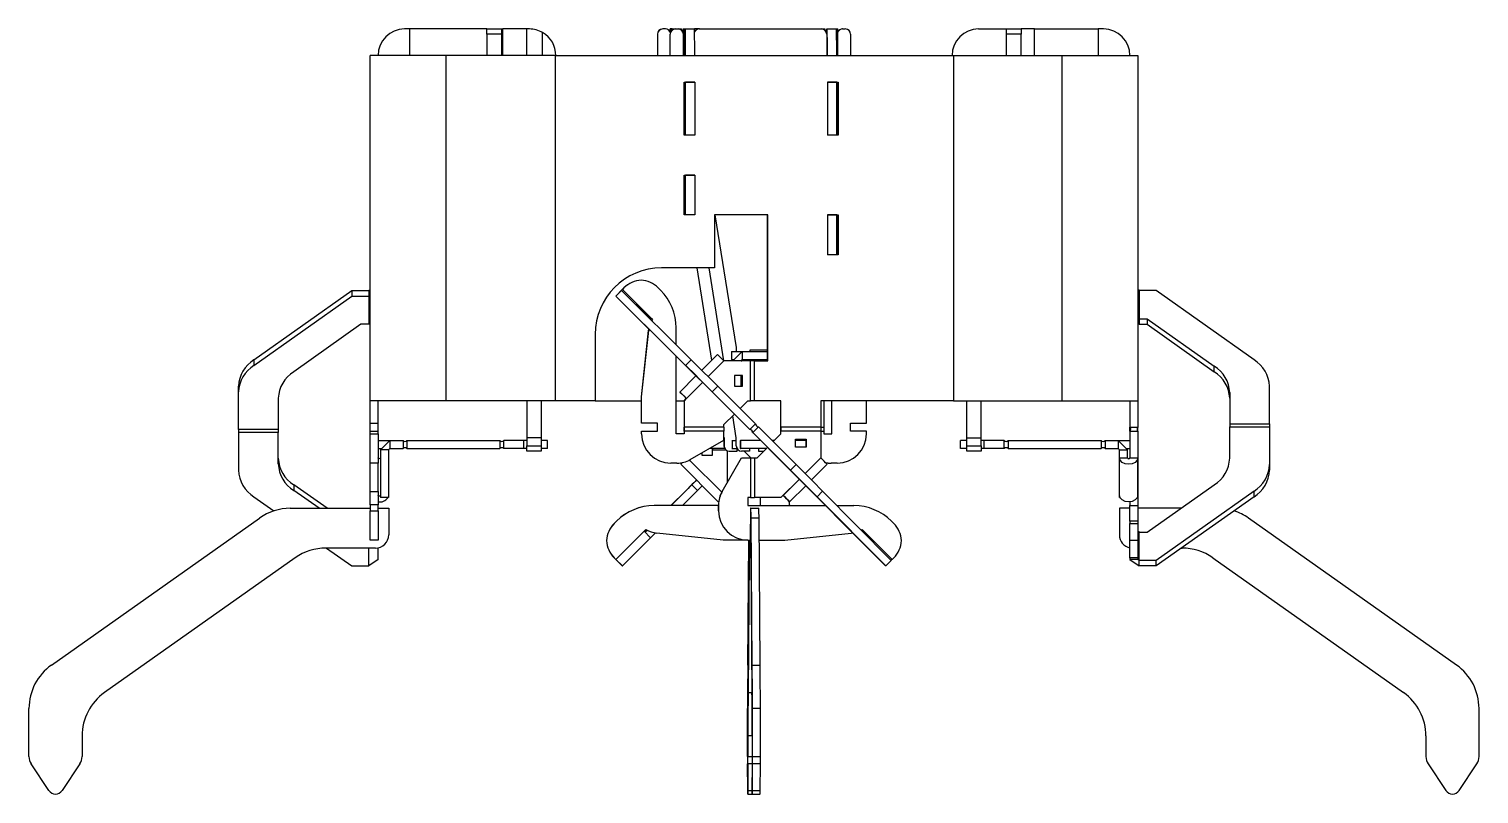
# Model space of a CAD drawing. Header units: millimetres. Extents: x 0 to 271, y 0 to 285.
# Drawn here: x 216.8 to 271.5, y 133.2 to 162 of the extents above; entities that cross this region are included whole.
import ezdxf

# ---------------------------------------------------------------- set-up
doc = ezdxf.new("R2010")
doc.units = ezdxf.units.MM

msp = doc.modelspace()

# ---------------------------------------------------------------- linework, layer by layer
at = {"color": 7, "linetype": 'Continuous', "lineweight": 25}
for p, q in [((231.174, 161.995), (230.974, 161.995)), ((234.074, 161.995), (231.174, 161.995)), ((231.174, 160.995), (231.174, 161.995)), ((234.074, 161.995), (234.624, 161.995)), ((234.074, 161.795), (234.074, 161.995)), ((234.624, 161.795), (234.074, 161.795)), ((234.074, 161.795), (234.074, 160.995)), ((234.624, 161.995), (234.674, 161.995)), ((234.624, 161.995), (234.624, 161.795)), ((234.624, 161.795), (234.624, 160.995)), ((234.674, 160.995), (234.674, 161.995)), ((235.574, 161.995), (234.674, 161.995)), ((235.574, 160.995), (235.574, 161.995)), ((235.674, 161.995), (235.574, 161.995)), ((236.174, 160.995), (236.174, 161.861)), ((240.497, 161.795), (240.497, 160.995)), ((240.5, 161.795), (240.497, 161.795)), ((240.5, 161.795), (240.5, 160.995)), ((240.697, 161.995), (240.7, 161.995)), ((240.8, 161.995), (240.7, 161.995)), ((240.978, 161.795), (240.975, 161.795)), ((240.975, 160.995), (240.975, 161.795)), ((240.978, 160.995), (240.978, 161.795)), ((240.979, 161.884), (240.979, 161.995)), ((240.996, 161.995), (240.979, 161.995)), ((240.996, 161.995), (240.996, 161.884)), ((240.996, 161.995), (241, 161.995)), ((241, 161.89), (241, 161.995)), ((241.005, 161.995), (241, 161.995)), ((241.005, 161.995), (241.005, 161.899)), ((241.055, 161.995), (241.005, 161.995)), ((241.055, 161.995), (241.175, 161.995)), ((241.055, 161.995), (241.055, 161.954)), ((241.055, 161.995), (241.055, 161.995)), ((241.175, 161.995), (241.178, 161.995)), ((241.178, 161.995), (241.278, 161.995)), ((241.278, 161.995), (241.405, 161.995)), ((241.47, 161.995), (241.476, 161.995)), ((241.476, 161.995), (241.476, 161.826)), ((241.476, 161.995), (241.481, 161.995)), ((241.478, 161.795), (241.478, 160.995)), ((241.481, 160.995), (241.481, 161.995)), ((241.481, 161.995), (241.496, 161.995)), ((241.496, 161.995), (241.546, 161.995)), ((241.496, 161.995), (241.496, 160.995)), ((241.546, 161.995), (241.546, 160.995)), ((241.546, 161.995), (241.896, 161.995)), ((242.075, 161.995), (241.896, 161.995)), ((242.075, 161.995), (242.078, 161.995)), ((242.078, 161.995), (246.678, 161.995)), ((246.678, 161.995), (246.805, 161.995)), ((246.87, 161.995), (246.896, 161.995)), ((246.878, 161.795), (246.878, 160.995)), ((246.896, 161.995), (247.246, 161.995)), ((247.246, 161.995), (247.296, 161.995)), ((247.296, 160.995), (247.296, 161.995)), ((247.475, 161.995), (247.478, 161.995)), ((247.478, 161.995), (247.578, 161.995)), ((247.778, 161.795), (247.778, 160.995)), ((252.601, 161.995), (253.651, 161.995)), ((253.651, 161.995), (254.201, 161.995)), ((253.651, 161.795), (253.651, 161.995)), ((254.201, 161.795), (253.651, 161.795)), ((253.651, 160.995), (253.651, 161.795)), ((254.701, 161.995), (254.201, 161.995)), ((254.201, 161.995), (254.201, 161.795)), ((254.201, 160.995), (254.201, 161.795)), ((254.701, 160.995), (254.701, 161.995)), ((254.701, 161.995), (257.101, 161.995)), ((257.101, 161.995), (257.101, 160.995)), ((257.301, 161.995), (257.101, 161.995)), ((229.674, 147.995), (229.674, 160.995)), ((232.542, 160.995), (229.674, 160.995)), ((232.542, 147.995), (232.542, 160.995)), ((236.654, 160.995), (232.542, 160.995)), ((236.654, 147.995), (236.654, 160.995)), ((236.654, 160.995), (251.654, 160.995)), ((251.654, 160.995), (251.654, 147.995)), ((251.654, 160.995), (255.733, 160.995)), ((255.733, 160.995), (255.733, 147.995)), ((255.733, 160.995), (258.601, 160.995)), ((258.601, 160.995), (258.601, 147.995)), ((241.504, 159.995), (241.904, 159.995)), ((241.504, 157.995), (241.504, 159.995)), ((241.546, 159.995), (241.546, 157.995)), ((241.554, 157.995), (241.554, 159.995)), ((241.904, 159.995), (241.554, 159.995)), ((241.904, 159.995), (241.904, 157.995)), ((246.904, 159.995), (246.904, 157.995)), ((247.254, 159.995), (246.904, 159.995)), ((246.904, 159.995), (247.304, 159.995)), ((247.254, 157.995), (247.254, 159.995)), ((247.296, 157.995), (247.296, 159.995)), ((247.302, 159.995), (247.302, 157.995)), ((247.304, 159.995), (247.304, 157.995)), ((247.302, 158.503), (247.296, 158.494)), ((241.904, 157.995), (241.504, 157.995)), ((241.904, 157.995), (241.554, 157.995)), ((247.254, 157.995), (246.904, 157.995)), ((247.304, 157.995), (246.904, 157.995)), ((241.504, 156.495), (241.904, 156.495)), ((241.504, 154.995), (241.504, 156.495)), ((241.546, 156.495), (241.546, 154.995)), ((241.904, 156.495), (241.554, 156.495)), ((241.554, 154.995), (241.554, 156.495)), ((241.904, 156.495), (241.904, 154.995)), ((241.904, 154.995), (241.504, 154.995)), ((241.904, 154.995), (241.554, 154.995)), ((244.654, 154.995), (242.654, 154.995)), ((242.654, 154.995), (242.654, 152.995)), ((243.475, 149.995), (242.675, 154.995)), ((243.478, 149.995), (242.678, 154.995)), ((244.652, 149.495), (244.652, 154.995)), ((244.654, 149.495), (244.654, 154.995)), ((246.904, 154.995), (246.904, 153.495)), ((247.254, 154.995), (246.904, 154.995)), ((246.904, 154.995), (247.304, 154.995)), ((247.254, 153.495), (247.254, 154.995)), ((247.296, 153.495), (247.296, 154.995)), ((247.302, 154.995), (247.302, 153.495)), ((247.304, 154.995), (247.304, 153.495)), ((242.654, 152.995), (240.654, 152.995)), ((241.981, 152.995), (242.537, 149.518)), ((241.984, 152.995), (242.54, 149.521)), ((243.003, 149.496), (242.443, 152.995)), ((243.006, 149.495), (242.446, 152.995)), ((247.254, 153.495), (246.904, 153.495)), ((247.304, 153.495), (246.904, 153.495)), ((239.886, 152.534), (239.884, 152.534)), ((225.299, 149.54), (228.986, 152.147)), ((225.299, 149.327), (228.986, 151.935)), ((228.986, 152.147), (228.986, 151.935)), ((228.986, 152.147), (229.624, 152.147)), ((228.986, 151.935), (229.624, 151.935)), ((229.624, 152.147), (229.674, 152.182)), ((229.624, 152.147), (229.624, 151.935)), ((229.674, 151.97), (229.624, 151.935)), ((229.624, 151.935), (229.624, 150.874)), ((239.177, 152.182), (238.931, 151.935)), ((238.931, 151.935), (239.144, 152.147)), ((238.931, 151.935), (239.992, 150.874)), ((238.935, 151.935), (238.931, 151.935)), ((238.935, 151.935), (239.147, 152.147)), ((241.563, 149.327), (238.935, 151.935)), ((239.144, 152.147), (239.179, 152.182)), ((239.147, 152.147), (239.144, 152.147)), ((241.775, 149.54), (239.147, 152.147)), ((239.238, 152.243), (239.177, 152.182)), ((239.179, 152.182), (239.177, 152.182)), ((239.239, 152.243), (239.179, 152.182)), ((239.179, 152.182), (240.239, 151.121)), ((240.31, 151.051), (239.179, 152.182)), ((239.239, 152.243), (239.238, 152.243)), ((240.618, 152.157), (240.532, 152.243)), ((258.651, 152.147), (258.601, 152.182)), ((258.651, 152.147), (258.651, 151.086)), ((259.289, 152.147), (258.651, 152.147)), ((262.976, 149.54), (259.289, 152.147)), ((229.324, 150.874), (226.799, 149.088)), ((229.624, 150.874), (229.324, 150.874)), ((229.674, 150.909), (229.624, 150.874)), ((239.992, 150.874), (239.994, 150.874)), ((239.994, 150.874), (241.794, 149.088)), ((240.21, 151.092), (240.239, 151.121)), ((240.308, 151.051), (240.238, 151.121)), ((240.288, 151.015), (240.308, 151.051)), ((240.31, 151.051), (240.289, 151.014)), ((240.31, 151.051), (240.308, 151.051)), ((258.651, 151.086), (258.601, 151.121)), ((258.601, 150.909), (258.651, 150.874)), ((258.651, 151.086), (258.951, 151.086)), ((258.651, 151.086), (258.651, 150.874)), ((258.651, 150.874), (258.951, 150.874)), ((258.951, 151.086), (261.476, 149.3)), ((258.951, 151.086), (258.951, 150.874)), ((258.951, 150.874), (261.476, 149.088)), ((238.154, 150.495), (238.154, 147.995)), ((239.902, 148.145), (240.169, 150.639)), ((239.904, 148.145), (240.171, 150.639)), ((240.169, 150.639), (240.177, 150.692)), ((240.171, 150.639), (240.169, 150.639)), ((240.178, 150.691), (240.171, 150.639)), ((241.204, 150.106), (241.204, 150.743)), ((242.758, 149.738), (242.168, 149.149)), ((243.29, 149.845), (243.29, 149.545)), ((243.29, 149.845), (243.293, 149.845)), ((243.293, 149.845), (243.293, 149.545)), ((243.293, 149.845), (243.693, 149.845)), ((243.693, 149.845), (243.343, 149.495)), ((243.696, 149.845), (243.346, 149.495)), ((243.475, 149.995), (243.478, 149.995)), ((243.475, 149.845), (243.475, 149.995)), ((243.478, 149.845), (243.478, 149.995)), ((243.693, 149.845), (243.696, 149.845)), ((243.696, 149.845), (243.696, 149.545)), ((243.696, 149.845), (244.652, 149.845)), ((244.652, 149.895), (243.978, 149.895)), ((243.978, 149.895), (243.978, 149.845)), ((225.299, 149.54), (225.299, 149.327)), ((241.204, 146.745), (241.204, 149.673)), ((241.563, 149.327), (241.775, 149.54)), ((242.414, 148.904), (243.004, 149.495)), ((244.004, 149.495), (243.004, 149.495)), ((243.29, 149.545), (243.293, 149.545)), ((243.293, 149.545), (243.393, 149.545)), ((243.387, 149.545), (243.337, 149.495)), ((243.39, 149.545), (243.34, 149.495)), ((243.646, 149.495), (243.696, 149.545)), ((243.648, 149.497), (243.678, 149.495)), ((243.675, 149.495), (243.648, 149.496)), ((243.696, 149.545), (244.652, 149.545)), ((243.978, 149.545), (243.978, 149.495)), ((244.004, 147.995), (244.004, 149.495)), ((244.154, 149.495), (244.004, 149.495)), ((244.154, 147.995), (244.154, 149.495)), ((244.154, 149.495), (244.654, 149.495)), ((261.476, 149.088), (261.476, 149.3)), ((241.951, 148.932), (241.344, 148.324)), ((242.197, 148.687), (241.504, 147.995)), ((241.59, 148.08), (242.197, 148.687)), ((243.704, 148.945), (243.404, 148.945)), ((243.404, 148.945), (243.404, 148.545)), ((243.652, 148.545), (243.652, 148.945)), ((243.702, 148.545), (243.702, 148.945)), ((243.704, 148.545), (243.704, 148.945)), ((224.713, 148.327), (224.713, 148.54)), ((224.713, 146.911), (224.713, 148.327)), ((226.213, 148.088), (226.213, 146.911)), ((239.902, 147.145), (239.902, 148.145)), ((239.904, 148.145), (239.902, 148.145)), ((239.904, 147.145), (239.904, 148.145)), ((241.5, 147.995), (241.586, 148.08)), ((241.502, 147.995), (241.588, 148.081)), ((241.588, 148.08), (241.502, 147.995)), ((241.586, 148.08), (241.587, 148.08)), ((241.587, 148.08), (241.588, 148.081)), ((241.588, 148.08), (241.59, 148.08)), ((242.779, 148.54), (242.566, 148.327)), ((243.983, 146.911), (242.566, 148.327)), ((244.195, 147.123), (242.779, 148.54)), ((242.797, 148.088), (243.975, 146.911)), ((243.404, 148.545), (243.704, 148.545)), ((262.062, 148.3), (262.062, 147.123)), ((263.562, 147.123), (263.562, 148.54)), ((232.542, 147.995), (229.674, 147.995)), ((229.674, 147.145), (229.674, 147.995)), ((229.974, 147.145), (229.974, 147.995)), ((236.654, 147.995), (232.542, 147.995)), ((235.574, 147.995), (235.574, 146.595)), ((236.124, 147.995), (236.124, 146.595)), ((238.154, 147.995), (236.654, 147.995)), ((238.154, 147.995), (239.902, 147.995)), ((241.204, 147.995), (241.5, 147.995)), ((241.5, 147.995), (241.502, 147.995)), ((241.502, 147.995), (241.502, 147.995)), ((241.504, 147.995), (241.502, 147.995)), ((241.502, 147.995), (241.502, 146.995)), ((241.504, 147.995), (241.504, 146.995)), ((243.614, 147.704), (243.904, 147.995)), ((243.904, 147.995), (244.004, 147.995)), ((244.154, 147.995), (244.004, 147.995)), ((245.154, 147.995), (244.154, 147.995)), ((245.152, 146.995), (245.152, 147.995)), ((245.154, 146.995), (245.154, 147.995)), ((251.654, 147.995), (246.654, 147.995)), ((246.654, 147.995), (246.654, 146.995)), ((246.773, 147.995), (246.773, 146.995)), ((247.071, 146.745), (247.071, 147.995)), ((247.073, 146.745), (247.073, 147.995)), ((248.373, 147.145), (248.373, 147.995)), ((251.654, 147.995), (255.733, 147.995)), ((252.151, 146.595), (252.151, 147.995)), ((252.701, 146.595), (252.701, 147.995)), ((255.733, 147.995), (258.601, 147.995)), ((258.301, 147.995), (258.301, 146.995)), ((258.601, 147.995), (258.601, 146.995)), ((229.674, 147.145), (229.974, 147.145)), ((229.674, 146.845), (229.674, 147.145)), ((229.974, 146.845), (229.974, 147.145)), ((239.902, 147.145), (239.904, 147.145)), ((240.504, 147.145), (239.904, 147.145)), ((240.502, 146.845), (240.502, 147.145)), ((240.504, 146.845), (240.504, 147.145)), ((241.504, 146.995), (241.502, 146.995)), ((243.004, 146.995), (241.504, 146.995)), ((243.004, 147.095), (243.397, 147.488)), ((243.004, 146.995), (243.004, 147.095)), ((243.467, 146.595), (243.334, 147.425)), ((243.47, 146.595), (243.337, 147.427)), ((243.983, 146.911), (244.195, 147.123)), ((244.302, 147.017), (244.089, 146.804)), ((244.302, 147.008), (244.09, 146.796)), ((244.31, 147.008), (244.098, 146.796)), ((244.302, 147.008), (244.31, 147.008)), ((244.31, 147.008), (245.727, 145.591)), ((245.154, 146.995), (245.152, 146.995)), ((246.654, 146.995), (245.154, 146.995)), ((246.654, 146.995), (246.773, 146.995)), ((247.773, 147.145), (248.373, 147.145)), ((247.773, 146.845), (247.773, 147.145)), ((258.301, 146.995), (258.601, 146.995)), ((258.301, 146.845), (258.301, 146.995)), ((258.601, 146.845), (258.601, 146.995)), ((262.062, 147.123), (263.562, 147.123)), ((262.062, 147.123), (262.062, 147.017)), ((262.062, 147.017), (263.562, 147.017)), ((262.062, 147.008), (262.062, 147.017)), ((262.062, 145.83), (262.062, 147.008)), ((262.062, 147.008), (263.562, 147.008)), ((263.562, 147.123), (263.562, 147.017)), ((263.562, 147.008), (263.562, 147.017)), ((263.562, 147.008), (263.562, 145.591)), ((226.213, 146.911), (224.713, 146.911)), ((224.713, 146.911), (224.713, 146.804)), ((224.713, 146.796), (224.713, 146.804)), ((226.213, 146.804), (224.713, 146.804)), ((226.213, 146.796), (224.713, 146.796)), ((224.713, 146.796), (224.713, 145.379)), ((226.213, 146.911), (226.213, 146.804)), ((226.213, 146.796), (226.213, 146.804)), ((226.213, 145.618), (226.213, 146.796)), ((229.674, 146.845), (229.974, 146.845)), ((229.674, 146.745), (229.674, 146.845)), ((229.674, 146.745), (229.974, 146.745)), ((229.674, 145.645), (229.674, 146.745)), ((229.974, 146.745), (229.974, 146.845)), ((229.974, 146.745), (229.974, 145.645)), ((229.974, 146.495), (230.414, 146.495)), ((230.414, 146.495), (230.064, 146.145)), ((230.414, 146.495), (230.414, 146.195)), ((230.414, 146.495), (230.914, 146.495)), ((230.914, 146.495), (230.914, 146.195)), ((231.064, 146.495), (231.064, 146.195)), ((231.064, 146.495), (234.564, 146.495)), ((234.564, 146.495), (234.564, 146.195)), ((234.714, 146.195), (234.714, 146.495)), ((235.464, 146.495), (234.714, 146.495)), ((235.464, 146.195), (235.464, 146.495)), ((235.574, 146.495), (235.464, 146.495)), ((236.124, 146.595), (235.574, 146.595)), ((235.574, 146.595), (235.574, 146.295)), ((236.124, 146.595), (236.124, 146.295)), ((236.364, 146.495), (236.124, 146.495)), ((236.364, 146.195), (236.364, 146.495)), ((239.902, 146.745), (239.902, 146.845)), ((239.902, 146.845), (239.904, 146.845)), ((239.902, 146.745), (239.904, 146.745)), ((239.904, 146.745), (239.904, 146.845)), ((239.904, 146.845), (240.504, 146.845)), ((241.504, 146.745), (241.204, 146.745)), ((241.504, 146.845), (241.502, 146.845)), ((241.502, 146.845), (241.502, 146.745)), ((243.004, 146.845), (241.504, 146.845)), ((241.504, 146.845), (241.504, 146.745)), ((241.736, 145.779), (243.004, 146.511)), ((243.005, 146.495), (242.976, 146.495)), ((243.004, 146.511), (243.004, 146.845)), ((243.004, 146.622), (243.008, 146.595)), ((243.004, 146.602), (243.005, 146.595)), ((243.008, 146.595), (243.005, 146.595)), ((243.005, 146.595), (243.005, 146.295)), ((243.008, 146.595), (243.008, 146.295)), ((243.308, 146.495), (243.309, 146.495)), ((243.309, 146.495), (243.309, 146.195)), ((243.309, 146.495), (243.467, 146.495)), ((243.467, 146.595), (243.47, 146.595)), ((243.467, 146.295), (243.467, 146.595)), ((243.47, 146.295), (243.47, 146.595)), ((243.621, 146.495), (243.621, 146.195)), ((243.621, 146.495), (243.625, 146.495)), ((243.625, 146.495), (243.625, 146.195)), ((243.625, 146.495), (243.626, 146.495)), ((243.626, 146.195), (243.626, 146.495)), ((244.391, 146.495), (243.626, 146.495)), ((243.975, 146.911), (243.983, 146.911)), ((244.081, 146.804), (244.089, 146.804)), ((245.267, 145.618), (244.09, 146.796)), ((244.09, 146.796), (244.098, 146.796)), ((244.098, 146.796), (245.515, 145.379)), ((244.902, 146.495), (244.824, 146.495)), ((244.863, 146.455), (245.152, 146.745)), ((244.864, 146.454), (245.154, 146.745)), ((245.154, 146.845), (245.152, 146.845)), ((245.152, 146.745), (245.152, 146.845)), ((245.152, 146.745), (245.154, 146.745)), ((246.654, 146.845), (245.154, 146.845)), ((245.154, 146.745), (245.154, 146.845)), ((245.704, 146.545), (246.104, 146.545)), ((245.704, 146.245), (245.704, 146.545)), ((246.102, 146.495), (245.704, 146.495)), ((246.102, 146.545), (246.102, 146.495)), ((246.102, 146.245), (246.102, 146.495)), ((246.104, 146.545), (246.104, 146.245)), ((246.654, 146.845), (246.773, 146.845)), ((246.654, 146.845), (246.654, 145.845)), ((246.773, 146.845), (246.773, 146.745)), ((246.773, 146.745), (247.073, 146.745)), ((248.373, 146.845), (247.773, 146.845)), ((248.373, 146.745), (248.373, 146.845)), ((251.911, 146.195), (251.911, 146.495)), ((252.151, 146.495), (251.911, 146.495)), ((252.151, 146.595), (252.701, 146.595)), ((252.151, 146.295), (252.151, 146.595)), ((252.701, 146.295), (252.701, 146.595)), ((252.811, 146.495), (252.701, 146.495)), ((252.811, 146.195), (252.811, 146.495)), ((253.561, 146.495), (252.811, 146.495)), ((253.561, 146.195), (253.561, 146.495)), ((253.711, 146.495), (253.711, 146.195)), ((253.711, 146.495), (257.211, 146.495)), ((257.211, 146.495), (257.211, 146.195)), ((257.361, 146.495), (257.361, 146.195)), ((257.361, 146.495), (257.861, 146.495)), ((257.861, 146.495), (257.861, 146.195)), ((257.861, 146.495), (258.301, 146.495)), ((258.211, 146.145), (257.861, 146.495)), ((258.301, 146.845), (258.601, 146.845)), ((258.301, 146.845), (258.301, 145.845)), ((258.601, 146.845), (258.601, 145.845)), ((229.974, 146.195), (230.114, 146.195)), ((230.364, 146.145), (230.064, 146.145)), ((230.064, 146.145), (230.064, 144.345)), ((230.364, 146.145), (230.414, 146.195)), ((230.364, 146.145), (230.364, 144.345)), ((230.414, 146.195), (230.914, 146.195)), ((231.064, 146.195), (234.564, 146.195)), ((235.464, 146.195), (234.714, 146.195)), ((235.574, 146.195), (235.464, 146.195)), ((235.574, 146.295), (236.124, 146.295)), ((235.574, 146.095), (235.574, 146.295)), ((236.124, 146.095), (235.574, 146.095)), ((236.124, 146.295), (236.124, 146.095)), ((236.364, 146.195), (236.124, 146.195)), ((242.175, 146.032), (242.175, 145.945)), ((242.175, 145.945), (242.575, 145.945)), ((243.032, 146.195), (242.456, 146.195)), ((242.573, 146.145), (242.574, 146.195)), ((242.573, 145.945), (242.573, 146.145)), ((242.573, 146.145), (242.575, 146.145)), ((242.575, 146.195), (242.575, 146.145)), ((242.575, 145.945), (242.575, 146.145)), ((242.575, 146.145), (243.073, 146.145)), ((243.005, 146.295), (243.008, 146.295)), ((243.125, 146.111), (243.125, 144.904)), ((243.208, 146.095), (243.205, 146.095)), ((243.208, 146.095), (243.508, 146.095)), ((243.308, 146.195), (243.309, 146.195)), ((243.309, 146.195), (243.494, 146.195)), ((243.467, 146.295), (243.47, 146.295)), ((243.508, 146.095), (243.508, 146.173)), ((243.621, 146.195), (243.625, 146.195)), ((243.625, 146.195), (243.626, 146.195)), ((244.602, 146.195), (243.626, 146.195)), ((243.67, 146.095), (243.667, 146.095)), ((243.97, 146.095), (243.67, 146.095)), ((244.023, 145.845), (243.773, 146.095)), ((243.97, 146.195), (243.97, 146.095)), ((244.252, 145.845), (244.646, 146.239)), ((244.254, 145.845), (244.647, 146.238)), ((244.305, 146.195), (244.305, 146.095)), ((244.308, 146.095), (244.305, 146.095)), ((244.308, 146.195), (244.308, 146.095)), ((244.308, 146.095), (244.502, 146.095)), ((246.104, 146.245), (245.704, 146.245)), ((252.151, 146.195), (251.911, 146.195)), ((252.151, 146.295), (252.701, 146.295)), ((252.151, 146.095), (252.151, 146.295)), ((252.701, 146.095), (252.151, 146.095)), ((252.701, 146.295), (252.701, 146.095)), ((252.811, 146.195), (252.701, 146.195)), ((253.561, 146.195), (252.811, 146.195)), ((253.711, 146.195), (257.211, 146.195)), ((257.361, 146.195), (257.861, 146.195)), ((257.861, 146.195), (257.911, 146.145)), ((257.911, 145.845), (257.911, 146.145)), ((257.911, 146.145), (258.211, 146.145)), ((258.161, 146.195), (258.301, 146.195)), ((258.211, 145.845), (258.211, 146.145)), ((229.974, 145.645), (229.674, 145.645)), ((229.674, 144.577), (229.674, 145.645)), ((229.974, 144.577), (229.974, 145.645)), ((241.004, 145.645), (241.002, 145.645)), ((241.236, 145.645), (241.004, 145.645)), ((241.379, 145.601), (242.793, 144.186)), ((242.921, 144.549), (241.707, 145.763)), ((242.936, 144.577), (243.668, 145.845)), ((242.938, 144.577), (243.67, 145.845)), ((243.668, 145.845), (243.67, 145.845)), ((243.67, 145.845), (244.004, 145.845)), ((244.004, 145.845), (244.004, 144.345)), ((244.004, 145.845), (244.154, 145.845)), ((244.154, 145.845), (244.154, 144.345)), ((244.154, 145.845), (244.254, 145.845)), ((245.515, 145.379), (245.727, 145.591)), ((246.063, 145.254), (246.654, 145.845)), ((246.306, 145.011), (246.896, 145.601)), ((247.041, 145.645), (247.039, 145.645)), ((247.273, 145.645), (247.041, 145.645)), ((257.911, 144.43), (257.911, 145.845)), ((257.911, 145.845), (258.211, 145.845)), ((257.911, 144.345), (257.911, 145.845)), ((258.301, 145.845), (258.601, 145.845)), ((258.601, 144.43), (258.601, 145.845)), ((258.601, 145.845), (258.601, 144.345)), ((263.562, 145.591), (263.562, 145.379)), ((226.799, 144.83), (226.799, 144.618)), ((228.051, 143.945), (226.799, 144.83)), ((241.02, 144.045), (241.799, 144.83)), ((242.011, 144.618), (241.799, 144.83)), ((245.847, 145.038), (245.154, 144.345)), ((245.24, 144.43), (245.847, 145.038)), ((245.481, 144.186), (246.089, 144.794)), ((258.951, 143.045), (261.476, 144.83)), ((225.299, 144.379), (226.05, 143.847)), ((227.751, 143.945), (226.799, 144.618)), ((229.674, 144.577), (229.974, 144.577)), ((229.674, 144.077), (229.674, 144.577)), ((229.974, 144.577), (229.974, 144.077)), ((230.364, 144.345), (230.064, 144.345)), ((241.551, 144.591), (241.009, 144.045)), ((241.442, 144.045), (242.011, 144.618)), ((242.936, 144.577), (242.938, 144.577)), ((244.004, 144.345), (243.904, 144.345)), ((243.904, 144.345), (243.904, 144.045)), ((244.004, 144.345), (244.154, 144.345)), ((245.154, 144.345), (244.154, 144.345)), ((244.371, 144.345), (244.371, 144.045)), ((244.373, 144.345), (244.373, 144.045)), ((248.035, 142.832), (246.264, 144.618)), ((246.724, 144.591), (246.512, 144.379)), ((246.512, 144.379), (249.098, 141.772)), ((246.724, 144.591), (249.31, 141.984)), ((257.911, 144.345), (257.933, 144.345)), ((258.601, 144.345), (258.579, 144.345)), ((258.601, 144.345), (258.601, 144.045)), ((262.976, 144.591), (259.289, 141.984)), ((262.976, 144.379), (259.289, 141.772)), ((262.976, 144.379), (262.976, 144.591)), ((226.666, 143.945), (229.674, 143.945)), ((229.974, 144.077), (229.674, 144.077)), ((229.674, 144.077), (229.674, 143.845)), ((229.674, 143.845), (229.974, 143.845)), ((229.674, 142.745), (229.674, 143.845)), ((229.974, 143.845), (229.974, 144.077)), ((229.974, 143.945), (230.374, 143.945)), ((229.974, 143.845), (229.974, 142.745)), ((230.374, 143.945), (230.374, 142.945)), ((240.373, 144.045), (240.375, 144.045)), ((242.802, 144.045), (240.375, 144.045)), ((242.802, 144.077), (242.802, 143.845)), ((242.804, 144.077), (242.802, 144.077)), ((242.802, 143.845), (242.804, 143.845)), ((242.804, 143.845), (242.804, 144.077)), ((243.904, 144.045), (246.833, 144.045)), ((244.004, 143.945), (244.004, 143.345)), ((244.021, 143.945), (244.004, 143.945)), ((244.021, 143.945), (244.321, 143.945)), ((245.473, 144.077), (245.473, 144.045)), ((247.266, 144.045), (247.902, 144.045)), ((257.901, 143.945), (257.901, 142.945)), ((258.301, 143.945), (257.901, 143.945)), ((258.301, 144.189), (258.301, 144.045)), ((258.301, 144.045), (258.601, 144.045)), ((258.301, 143.459), (258.301, 144.045)), ((258.601, 144.045), (258.601, 143.459)), ((260.224, 143.945), (258.601, 143.945)), ((217.671, 138.042), (225.512, 143.578)), ((238.959, 143.459), (238.873, 143.373)), ((238.873, 143.373), (238.875, 143.373)), ((238.961, 143.459), (238.875, 143.373)), ((240.067, 143.151), (238.935, 142.019)), ((238.961, 143.459), (238.959, 143.459)), ((240.102, 143.13), (240.024, 143.052)), ((240.029, 143.046), (240.108, 143.126)), ((244.004, 142.745), (244.004, 143.345)), ((244.072, 138.042), (244.028, 143.578)), ((244.328, 143.578), (244.028, 143.578)), ((244.372, 138.042), (244.328, 143.578)), ((248.173, 143.13), (248.21, 143.151)), ((248.209, 143.15), (248.279, 143.08)), ((248.21, 143.151), (249.341, 142.019)), ((249.316, 143.459), (249.402, 143.373)), ((258.601, 143.459), (258.301, 143.459)), ((258.301, 143.459), (258.301, 143.373)), ((258.301, 143.373), (258.601, 143.373)), ((258.301, 142.726), (258.301, 143.373)), ((258.601, 143.459), (258.601, 143.373)), ((258.601, 143.373), (258.601, 142.726)), ((270.604, 138.042), (262.763, 143.578)), ((229.974, 142.745), (229.674, 142.745)), ((238.584, 142.726), (238.582, 142.726)), ((238.935, 142.019), (239.996, 143.08)), ((239.181, 141.772), (240.242, 142.832)), ((240.242, 142.832), (239.996, 143.08)), ((240.241, 142.833), (240.425, 143.019)), ((240.478, 143.012), (240.476, 143.012)), ((242.971, 142.745), (240.476, 143.012)), ((242.973, 142.745), (240.478, 143.012)), ((242.973, 142.745), (242.971, 142.745)), ((243.902, 142.745), (242.973, 142.745)), ((243.904, 142.745), (243.902, 142.745)), ((243.903, 138.042), (243.941, 142.745)), ((243.904, 142.745), (244.004, 142.745)), ((244.334, 142.745), (245.304, 142.745)), ((245.304, 142.745), (247.799, 143.012)), ((247.799, 143.012), (247.85, 143.019)), ((248.034, 142.833), (248.033, 142.832)), ((248.033, 142.832), (248.034, 142.833)), ((249.094, 141.772), (248.033, 142.832)), ((248.033, 142.832), (248.035, 142.832)), ((248.251, 143.052), (248.279, 143.08)), ((248.281, 143.08), (248.252, 143.051)), ((248.279, 143.08), (248.281, 143.08)), ((249.341, 142.019), (248.281, 143.08)), ((258.601, 142.726), (258.301, 142.726)), ((258.301, 142.08), (258.301, 142.726)), ((258.651, 143.045), (258.601, 143.08)), ((258.601, 142.726), (258.601, 142.08)), ((258.651, 141.984), (258.651, 143.045)), ((258.651, 143.045), (258.951, 143.045)), ((226.855, 142.078), (219.671, 137.006)), ((229.874, 142.445), (228.009, 142.445)), ((228.034, 142.445), (228.986, 141.772)), ((229.624, 141.772), (229.624, 142.445)), ((229.974, 142.019), (229.974, 142.455)), ((238.875, 142.08), (238.873, 142.08)), ((238.873, 142.08), (238.934, 142.019)), ((238.875, 142.08), (238.935, 142.019)), ((243.955, 142.078), (243.914, 137.006)), ((243.972, 142.445), (243.962, 142.445)), ((244.003, 142.445), (243.972, 142.445)), ((244.003, 142.445), (244.013, 142.445)), ((244.02, 142.078), (244.061, 137.006)), ((249.402, 142.08), (249.341, 142.019)), ((258.601, 142.08), (258.301, 142.08)), ((258.301, 142.08), (258.301, 142.019)), ((258.601, 142.08), (258.601, 142.019)), ((260.241, 142.445), (260.266, 142.445)), ((261.42, 142.078), (268.604, 137.006)), ((228.986, 141.772), (229.624, 141.772)), ((229.974, 142.019), (229.624, 141.772)), ((238.935, 142.019), (238.934, 142.019)), ((238.934, 142.019), (238.969, 141.984)), ((239.181, 141.772), (238.935, 142.019)), ((238.967, 141.986), (238.965, 141.984)), ((238.965, 141.984), (239.177, 141.772)), ((238.965, 141.984), (238.969, 141.984)), ((238.969, 141.984), (239.181, 141.772)), ((239.177, 141.772), (239.181, 141.772)), ((249.098, 141.772), (249.094, 141.772)), ((249.31, 141.984), (249.098, 141.772)), ((249.341, 142.019), (249.308, 141.986)), ((258.601, 142.019), (258.301, 142.019)), ((258.301, 142.019), (258.651, 141.772)), ((258.651, 141.984), (258.601, 142.019)), ((259.289, 141.984), (258.651, 141.984)), ((258.651, 141.772), (258.651, 141.984)), ((259.289, 141.772), (258.651, 141.772)), ((259.289, 141.772), (259.289, 141.984)), ((244.072, 138.042), (244.372, 138.042)), ((216.824, 134.596), (216.824, 136.408)), ((243.898, 134.596), (243.898, 136.408)), ((244.077, 134.596), (244.077, 136.408)), ((244.377, 136.408), (244.077, 136.408)), ((244.377, 134.596), (244.377, 136.408)), ((271.451, 134.596), (271.451, 136.408)), ((218.824, 135.372), (218.824, 134.596)), ((243.909, 135.372), (243.909, 134.596)), ((244.066, 135.372), (244.066, 134.596)), ((269.451, 135.372), (269.451, 134.596)), ((244.077, 134.596), (244.377, 134.596)), ((217.574, 133.319), (216.908, 134.319)), ((218.74, 134.319), (218.074, 133.319)), ((243.902, 133.319), (243.898, 134.319)), ((243.909, 134.319), (243.905, 133.319)), ((244.066, 134.319), (244.07, 133.319)), ((244.073, 133.319), (244.077, 134.319)), ((244.377, 134.319), (244.077, 134.319)), ((244.373, 133.319), (244.377, 134.319)), ((269.535, 134.319), (270.201, 133.319)), ((270.701, 133.319), (271.367, 134.319)), ((244.073, 133.319), (244.373, 133.319)), ((243.904, 133.185), (244.071, 133.185)), ((244.071, 133.185), (244.371, 133.185))]:
    msp.add_line(p, q, dxfattribs=at)
at = {"color": 8, "linetype": 'Continuous', "lineweight": 25}
for p, q in [((244.02, 142.078), (243.955, 142.078)), ((243.914, 137.006), (244.061, 137.006)), ((244.066, 135.372), (243.909, 135.372)), ((243.909, 134.596), (244.066, 134.596)), ((244.066, 134.319), (243.909, 134.319)), ((243.905, 133.319), (244.07, 133.319))]:
    msp.add_line(p, q, dxfattribs=at)
at = {"color": 7, "linetype": 'Continuous', "lineweight": 25, "flags": 128}
for points in [[(241.405, 161.995), (241.406, 161.975), (241.407, 161.948)], [(241.438, 161.916), (241.455, 161.936), (241.468, 161.948)], [(241.468, 161.945), (241.458, 161.936), (241.439, 161.914)], [(246.805, 161.995), (246.806, 161.975), (246.807, 161.948)], [(246.837, 161.916), (246.855, 161.936), (246.868, 161.948)], [(246.868, 161.945), (246.858, 161.936), (246.839, 161.914)], [(247.296, 158.499), (247.3, 158.506), (247.302, 158.508)], [(241.59, 148.08), (241.496, 148.174), (241.417, 148.253), (241.363, 148.306), (241.344, 148.324), (241.362, 148.306), (241.414, 148.253), (241.493, 148.174), (241.586, 148.08)], [(241.587, 148.08), (241.575, 148.093), (241.565, 148.103), (241.558, 148.11), (241.556, 148.112), (241.558, 148.11), (241.565, 148.103), (241.576, 148.093), (241.588, 148.08)], [(243.626, 146.495), (243.626, 146.481), (243.626, 146.472), (243.626, 146.466), (243.626, 146.464), (243.625, 146.466), (243.625, 146.472), (243.625, 146.481), (243.625, 146.495)], [(243.626, 146.195), (243.626, 146.208), (243.626, 146.218), (243.626, 146.224), (243.626, 146.226), (243.625, 146.224), (243.625, 146.218), (243.625, 146.208), (243.625, 146.195)], [(230.064, 145.845), (230.06, 145.832), (230.051, 145.822), (230.036, 145.815), (230.019, 145.813), (230.002, 145.815), (229.987, 145.822), (229.977, 145.832), (229.974, 145.845)], [(241.447, 145.667), (241.399, 145.619), (241.379, 145.601), (241.397, 145.619), (241.444, 145.666)], [(258.601, 145.845), (258.575, 145.751), (258.5, 145.672), (258.388, 145.619), (258.256, 145.601), (258.124, 145.619), (258.012, 145.672), (257.937, 145.751), (257.911, 145.845)], [(258.211, 145.845), (258.215, 145.832), (258.224, 145.822), (258.239, 145.815), (258.256, 145.813), (258.273, 145.815), (258.288, 145.822), (258.297, 145.832), (258.301, 145.845)], [(241.799, 144.83), (241.901, 144.933), (241.974, 145.006)], [(242.186, 144.794), (242.113, 144.721), (242.011, 144.618)], [(230.064, 144.43), (230.06, 144.418), (230.051, 144.408), (230.036, 144.401), (230.019, 144.399), (230.002, 144.401), (229.987, 144.408), (229.977, 144.418), (229.974, 144.43)], [(245.236, 144.43), (245.329, 144.337), (245.409, 144.258), (245.462, 144.205), (245.481, 144.186), (245.464, 144.205), (245.411, 144.258), (245.333, 144.337), (245.24, 144.43)], [(245.239, 144.43), (245.25, 144.418), (245.26, 144.408), (245.267, 144.401), (245.269, 144.399), (245.267, 144.401), (245.26, 144.408), (245.25, 144.418), (245.238, 144.429)], [(258.601, 144.43), (258.575, 144.337), (258.5, 144.258), (258.388, 144.205), (258.256, 144.186), (258.124, 144.205), (258.012, 144.258), (257.937, 144.337), (257.911, 144.43)], [(242.81, 144.202), (242.793, 144.186), (242.793, 144.186)], [(245.473, 144.077), (245.471, 144.142), (245.465, 144.202)], [(243.902, 133.319), (243.902, 133.263), (243.903, 133.221), (243.903, 133.194), (243.904, 133.185), (243.904, 133.194), (243.904, 133.221), (243.905, 133.263), (243.905, 133.319)], [(244.07, 133.319), (244.07, 133.263), (244.071, 133.221), (244.071, 133.194), (244.071, 133.185), (244.072, 133.194), (244.072, 133.221), (244.073, 133.263), (244.073, 133.319)]]:
    msp.add_lwpolyline(points, dxfattribs=at)
at = {"color": 7, "linetype": 'Continuous', "lineweight": 25}
for centre, radius, start, end in [((230.974, 160.995), 1, 90, 180), ((235.674, 160.995), 1, 60, 90), ((235.674, 160.995), 1, 0, 60), ((240.697, 161.795), 0.2, 90.0005, 180.0005), ((240.7, 161.795), 0.2, 90.0005, 180.0005), ((240.8, 161.795), 0.2, 20.0811, 89.9997), ((241.175, 161.795), 0.2, 90.0005, 180.0005), ((241.178, 161.795), 0.2, 90.0005, 180.0005), ((240.617, 161.957), 0.44, 359.7911, 4.8514), ((241.278, 161.795), 0.2, 359.9995, 89.9995), ((244.19, 161.87), 2.723, 177.3781, 180.1705), ((197.71, 161.245), 43.843, 359.6733, 0.9802), ((198.06, 161.245), 43.843, 359.6733, 0.9802), ((242.078, 161.795), 0.2, 90.0002, 153.7785), ((242.075, 161.795), 0.2, 90.0002, 151.8536), ((246.678, 161.795), 0.2, 359.9995, 89.9995), ((249.59, 161.87), 2.723, 177.3781, 180.1705), ((203.06, 161.245), 43.843, 359.6733, 0.9802), ((203.41, 161.245), 43.843, 359.6733, 0.9802), ((247.478, 161.795), 0.2, 90.0002, 155.5308), ((247.475, 161.795), 0.2, 90.0002, 153.4445), ((247.578, 161.795), 0.2, 359.9995, 89.9995), ((252.601, 160.995), 1, 90, 180), ((257.301, 160.995), 1, 0, 90), ((240.654, 150.495), 2.5, 90.0005, 180.0005), ((239.945, 151.536), 1, 93.4778, 135.0006), ((239.946, 151.536), 1, 93.4778, 135.0006), ((239.825, 151.536), 1, 44.9994, 86.5222), ((239.204, 150.743), 2, 359.9999, 44.9994), ((232.742, 139.395), 14.398, 44.5416, 45.9196), ((225.964, 148.478), 1.252, 122.0747, 177.2029), ((225.964, 148.266), 1.252, 122.0747, 177.2029), ((-21.604, -115.718), 373.505, 44.98643, 45.20373), ((-21.392, -115.506), 373.505, 44.98643, 45.20373), ((260.811, 148.239), 1.252, 2.7971, 57.9253), ((262.311, 148.478), 1.252, 2.7971, 57.9253), ((227.464, 148.027), 1.252, 122.0747, 177.2029), ((-21.373, -115.957), 373.505, 44.98643, 45.20373), ((260.811, 148.027), 1.252, 2.7971, 57.9253), ((226.099, 146.92), 15.403, 359.721, 0.279), ((256.907, 146.92), 15.403, 179.721, 180.279), ((258.407, 146.92), 15.403, 179.721, 180.279), ((244.302, 147.123), 0.106, 179.9995, 269.9995), ((229.749, 146.92), 15.403, 359.721, 0.279), ((260.557, 146.92), 15.403, 179.721, 180.279), ((262.057, 146.92), 15.403, 179.721, 180.279), ((262.176, 146.92), 15.403, 179.721, 180.279), ((258.226, 146.92), 0.106, 315, 45), ((258.676, 146.92), 0.106, 135, 225), ((230.989, 146.57), 0.106, 225, 315), ((234.639, 146.57), 0.106, 225, 315), ((241.002, 146.745), 1.1, 179.9995, 269.9995), ((241.004, 146.745), 1.1, 179.9995, 269.9995), ((243.975, 146.804), 0.106, 359.9995, 89.9995), ((243.983, 146.804), 0.106, 359.9995, 89.9995), ((247.273, 146.745), 1.1, 270.0005, 0.0005), ((253.636, 146.57), 0.106, 225, 315), ((257.286, 146.57), 0.106, 225, 315), ((230.989, 146.12), 0.106, 45, 135), ((234.639, 146.12), 0.106, 45, 135), ((243.205, 146.295), 0.2, 179.9995, 269.9995), ((243.208, 146.295), 0.2, 179.9995, 269.9995), ((243.667, 146.295), 0.2, 179.9995, 269.9995), ((243.67, 146.295), 0.2, 179.9995, 269.9995), ((253.636, 146.12), 0.106, 45, 135), ((257.286, 146.12), 0.106, 45, 135), ((225.964, 145.44), 1.252, 182.7971, 237.9253), ((227.464, 145.891), 1.252, 182.7971, 237.9253), ((227.464, 145.679), 1.252, 182.7971, 237.9253), ((241.236, 146.645), 1, 270, 300.0004), ((-16.08, -115.848), 369.684, 44.79426, 45.01308), ((-15.832, -116.087), 369.684, 44.79426, 45.01308), ((-15.62, -115.875), 369.684, 44.79426, 45.01308), ((231.717, 130.786), 21.21, 44.3045, 45.2325), ((247.041, 146.645), 1, 257.8873, 270), ((247.039, 146.645), 1, 258.0144, 270), ((260.811, 145.891), 1.252, 302.0747, 357.2029), ((262.311, 145.652), 1.252, 302.0747, 357.2029), ((262.311, 145.44), 1.252, 302.0747, 357.2029), ((435.705, -48.061), 273.515, 135.09829, 135.22238), ((230.04, 144.545), 0.363, 259.5931, 326.3848), ((243.802, 144.077), 1, 150.0004, 180), ((243.804, 144.077), 1, 150.0004, 180), ((226.666, 141.945), 2, 90, 125.2217), ((240.373, 142.045), 2, 90.0001, 135.0006), ((240.375, 142.045), 2, 90.0001, 135.0006), ((243.902, 143.845), 1.1, 179.9995, 269.9995), ((243.904, 143.845), 1.1, 179.9995, 269.9995), ((236.454, 143.626), 7.573, 359.6438, 2.4147), ((236.754, 143.626), 7.573, 359.6438, 2.4147), ((247.902, 142.045), 2, 44.9994, 89.9999), ((261.609, 141.945), 2, 54.7783, 72.0707), ((239.58, 142.666), 1, 135.0006, 176.5224), ((239.582, 142.666), 1, 135.0006, 176.5224), ((240.583, 144.006), 1, 238.8203, 263.8844), ((240.585, 144.006), 1, 238.8203, 263.8844), ((248.695, 142.666), 1, 3.4776, 44.9994), ((229.874, 142.945), 0.5, 270, 0), ((239.58, 142.787), 1, 183.4776, 224.9994), ((239.582, 142.787), 1, 183.4776, 224.9994), ((232.804, 142.692), 11.171, 358.7315, 0.2703), ((255.171, 142.692), 11.171, 179.7297, 181.2685), ((248.695, 142.787), 1, 315.0006, 356.5224), ((258.401, 142.945), 0.5, 180, 258.463), ((228.009, 140.445), 2, 90, 125.2217), ((251.528, 142.126), 7.573, 177.5853, 180.3562), ((236.447, 142.126), 7.573, 359.6438, 2.4147), ((260.266, 140.445), 2, 54.7783, 90), ((218.824, 136.408), 2, 125.2217, 180), ((470.239, 136.557), 226.342, 179.62391, 180.03751), ((17.735, 136.557), 226.342, 359.96249, 0.37609), ((18.035, 136.557), 226.342, 359.96249, 0.37609), ((269.451, 136.408), 2, 0, 54.7783), ((220.824, 135.372), 2, 125.2217, 180), ((470.251, 135.52), 226.342, 179.62391, 180.03751), ((17.724, 135.52), 226.342, 359.96249, 0.37609), ((267.451, 135.372), 2, 0, 54.7783), ((217.324, 134.596), 0.5, 180, 213.6901), ((218.324, 134.596), 0.5, 326.3099, 0), ((318.715, 134.586), 74.817, 179.99273, 180.20513), ((169.093, 134.586), 74.817, 359.79487, 0.00727), ((318.882, 134.586), 74.817, 179.99273, 180.20513), ((169.26, 134.586), 74.817, 359.79487, 0.00727), ((169.56, 134.586), 74.817, 359.79487, 0.00727), ((269.951, 134.596), 0.5, 180, 213.6901), ((270.951, 134.596), 0.5, 326.3099, 0), ((217.824, 133.485), 0.3, 213.6901, 326.3099), ((240.176, 133.297), 4.197, 358.4776, 0.3014), ((270.451, 133.485), 0.3, 213.6901, 326.3099)]:
    msp.add_arc(centre, radius, start, end, dxfattribs=at)

doc.saveas('drawing.dxf')
